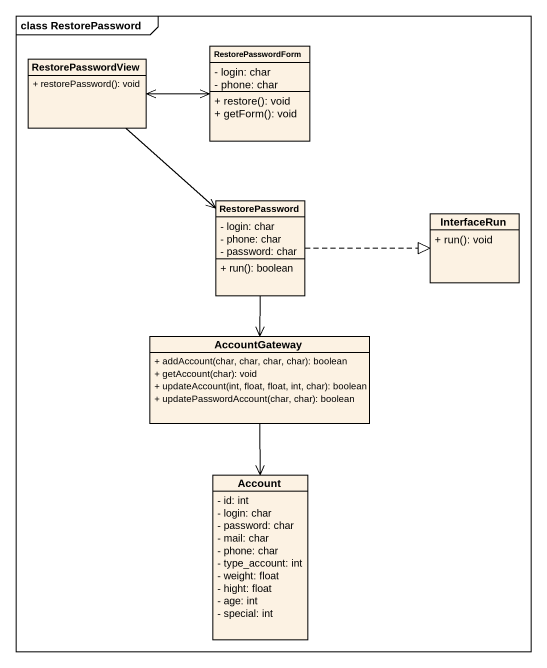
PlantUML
@startuml
mainframe class RestorePassword
hide circle
hide empty members
skinparam classAttributeIconSize 0
class RestorePasswordForm {
  - login: char
  - phone: char
  + restore(): void
  + getForm(): void
}
class RestorePasswordView {
  + restorePassword(): void
}
class RestorePassword {
  - login: char
  - phone: char
  - password: char
  + run(): boolean
}
class InterfaceRun {
  + run(): void
}
class AccountGateway {
  + addAccount(char, char, char, char): boolean
  + getAccount(char): void
  + updateAccount(int, float, float, int, char): boolean
  + updatePasswordAccount(char, char): boolean
}
class Account {
  - id: int
  - login: char
  - password: char
  - mail: char
  - phone: char
  - type_account: int
  - weight: float
  - hight: float
  - age: int
  - special: int
}
RestorePasswordForm -left-> RestorePasswordView
RestorePasswordView -right-> RestorePasswordForm
RestorePasswordView --> RestorePassword
RestorePassword .right.|> InterfaceRun
RestorePassword --> AccountGateway
AccountGateway --> Account
@enduml
